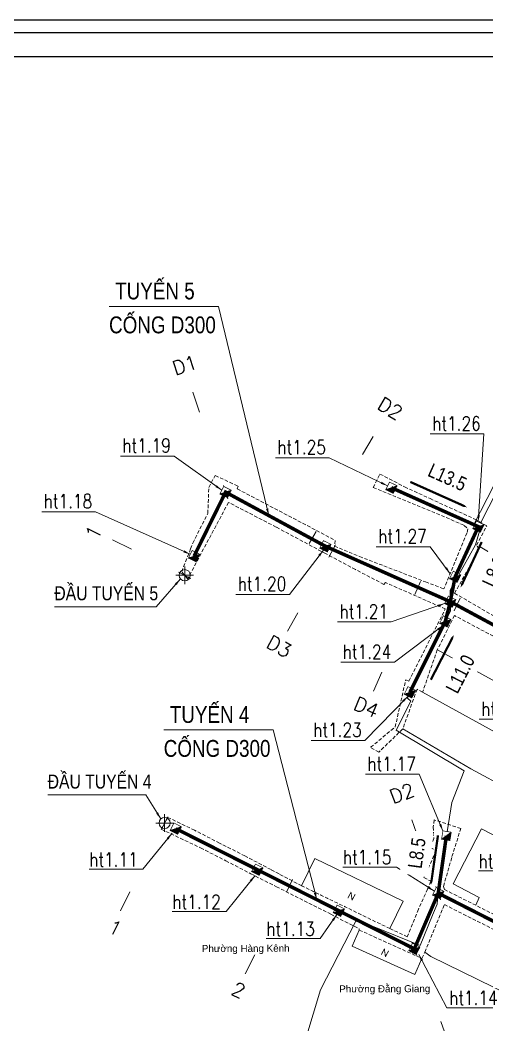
# Model space of a CAD drawing. Header units: metres. Extents: x -225 to 1156, y -96 to 896.
# Drawn here: x 327.7 to 394.1, y 89.4 to 232.4 of the extents above; entities that cross this region are included whole.
import ezdxf

# ---------------------------------------------------------------- set-up
doc = ezdxf.new("R2010")
doc.units = ezdxf.units.M
doc.header["$MEASUREMENT"] = 0
doc.linetypes.add('HIDDEN', pattern=[0.375, 0.25, -0.125])
for name, color, linetype in [('duong', 3, 'Continuous'), ('GHI CHU', 7, 'Continuous'), ('KHUNGTEN', 5, 'Continuous'), ('pntelev', 2, 'Continuous'), ('thep', 2, 'Continuous'), ('TUYEN', 7, 'Continuous')]:
    doc.layers.add(name, color=color, linetype=linetype)
for name, color, linetype, lineweight in [('LC Dim', 8, 'Continuous', 18), ('LC Khac', 4, 'Continuous', 9), ('LC MANH DUT', 35, 'HIDDEN', 5), ('LC Net dam 1', 30, 'Continuous', 30), ('LC Net manh', 239, 'Continuous', 5), ('LC Net thay', 7, 'Continuous', 25), ('LC Text1', 3, 'Continuous', 20), ('LC Text2', 7, 'Continuous', 25), ('Level 10', 7, 'Continuous', 0), ('Level 46', 7, 'Continuous', 0), ('TK ga cong D300', 4, 'Continuous', 25)]:
    doc.layers.add(name, color=color, linetype=linetype, lineweight=lineweight)
doc.styles.add('ghi chu', font='arial.ttf')
doc.styles.add('LC 3', font='vnsimli.shx', dxfattribs={"width": 0.75})
doc.styles.add('Legend', font='calibri.ttf')
doc.styles.add('T2', font='', dxfattribs={"width": 0.8})
doc.styles.add('TENCOC', font='Vnromanc.shx')
doc.styles.get('T2').set_extended_font_data('.VnArialH')
doc.linetypes.add('ZIGZAG', pattern='A,0.0001,-0.2,[131,ltypeshp.shx,S=0.2,R=0,X=-0.2,Y=0],-0.4,[131,ltypeshp.shx,S=0.2,R=180,X=0.2,Y=0],-0.2', length=0.8001)
doc.dimstyles.get("Standard").update_dxf_attribs({"dimtxt": 0.18, "dimasz": 0.18, "dimexe": 0.18, "dimexo": 0.0625, "dimgap": 0.09, "dimtad": 0, "dimtih": 1, "dimtoh": 1, "dimdec": 4, "dimzin": 0, "dimdsep": 46, "dimtxsty": 'Standard', "dimcen": 0.09, "dimadec": 0, "dimazin": 0, "dimtfac": 1, "dimtdec": 4, "dimtofl": 0, "dimtmove": 0, "dimatfit": 3, "dimfxl": 1, "dimtolj": 1, "dimtzin": 0, "dimarcsym": 0})

# ---------------------------------------------------------------- blocks, each defined once
blk = doc.blocks.new('a2')
at = {"layer": 'Defpoints', "flags": 128}
blk.add_lwpolyline([(297, 102.507), (0, 102.507), (0, -102.507), (297, -102.507)], close=True, dxfattribs=at)
at = {"layer": 'KHUNGTEN'}
blk.add_lwpolyline([(295.885, -100.496), (10, -100.496), (10, 101.392), (295.885, 101.392)], close=True, dxfattribs=at)
at = {"layer": 'thep'}
blk.add_lwpolyline([(293.77, -98.381), (12.115, -98.381), (12.115, 99.277), (293.77, 99.277)], close=True, dxfattribs=at)
blk = doc.blocks.new('bu lon')
at = {"layer": 'LC Khac', "color": 9}
for p, q in [((0.786, 0), (-0.786, 0)), ((0, -0.786), (0, 0.786))]:
    blk.add_line(p, q, dxfattribs=at)
at = {"layer": 'LC Khac', "color": 7}
blk.add_circle((0, 0), 0.5, dxfattribs=at)
blk = doc.blocks.new('MM')
at = {"layer": 'LC Khac', "xscale": 2.289702860291335, "yscale": 2.289702860291335, "zscale": 2.289702860291335}
blk.add_blockref('bu lon', (0, 0), dxfattribs=at)
blk = doc.blocks.new('NENHIENTRANG')
at = {"layer": 'duong', "color": 4, "linetype": 'HIDDEN', "lineweight": 0, "ltscale": 2}
for p, q in [((-78.1, 76.05), (-77.18, 77.73)), ((-77.18, 77.73), (-73.92, 76.22)), ((-54.68, 76.03), (-53.73, 77.95)), ((-53.73, 77.95), (-50.21, 76.12)), ((-78.23, 72.35), (-78.1, 76.05)), ((-74.04, 75.83), (-60.09, 68.5)), ((-54.68, 76.03), (-43.61, 71.46)), ((-50.21, 76.12), (-46.59, 74.44)), ((-46.59, 74.44), (-40.11, 71.48)), ((-75.3, 73.91), (-81.11, 63.03)), ((-68.51, 70.4), (-75.3, 73.91)), ((-80.37, 68.12), (-78.23, 72.35)), ((-61.4, 66.58), (-68.51, 70.4)), ((-43.61, 71.46), (-41.73, 70.63)), ((-41.73, 70.63), (-41.21, 70.12)), ((-41.21, 70.12), (-41.35, 69.54)), ((-38.53, 70.58), (-40.11, 71.48)), ((-39.96, 67.8), (-38.53, 70.58)), ((-41.35, 69.54), (-44.61, 61.59)), ((-81.96, 64.05), (-80.68, 67.29)), ((-80.68, 67.29), (-80.37, 68.12)), ((-60.09, 68.5), (-60.2, 67.68)), ((-60.2, 67.68), (-56.65, 66.21)), ((-39.6, 67.23), (-39.96, 67.8)), ((-57.22, 64.35), (-61.4, 66.58)), ((-56.65, 66.21), (-47.25, 62.59)), ((-43.1, 60.97), (-39.6, 67.23)), ((-81.11, 63.03), (-81.96, 64.05)), ((-53.15, 62.24), (-57.22, 64.35)), ((-52.96, 62.5), (-53.15, 62.24)), ((-44.42, 58.74), (-52.96, 62.5)), ((-47.25, 62.59), (-44.61, 61.59)), ((-43.1, 60.97), (-26.65, 51.44)), ((-49.6, 48.47), (-44.42, 58.74)), ((-43.1, 57.8), (-45.57, 52.9)), ((-25.01, 48.12), (-43.1, 57.8)), ((-45.57, 52.9), (-47.66, 46.88)), ((-51.55, 41.93), (-50.06, 48.66)), ((-49.6, 48.47), (-50.06, 48.66)), ((-48.45, 47.3), (-50.48, 41.65)), ((-47.66, 46.88), (-48.45, 47.3)), ((-55.05, 39.04), (-51.55, 41.93)), ((-50.48, 41.65), (-53.89, 38.34)), ((-53.89, 38.34), (-55.05, 39.04)), ((-83.94, 29.06), (-84.88, 27.38)), ((-80.12, 27.23), (-83.94, 29.06)), ((-45.99, 28.7), (-46.14, 27.7)), ((-42.22, 27.49), (-45.99, 28.7)), ((-84.88, 27.38), (-79.26, 24.72)), ((-76.57, 25.39), (-80.12, 27.23)), ((-46.14, 27.7), (-46.07, 26.06)), ((-43.47, 23.48), (-42.22, 27.49)), ((-46.07, 26.06), (-46.56, 24.75)), ((-79.26, 24.72), (-75.69, 22.88)), ((-72.96, 23.57), (-76.57, 25.39)), ((-46.56, 24.75), (-45.72, 24.3)), ((-69.24, 21.62), (-72.96, 23.57)), ((-45.72, 24.3), (-47.46, 20.48)), ((-44.67, 19.24), (-43.47, 23.48)), ((-75.69, 22.88), (-72.12, 21.04)), ((-68.1, 21), (-69.24, 21.62)), ((-72.12, 21.04), (-68.48, 19.19)), ((-64.86, 19.32), (-68.1, 21)), ((-47.46, 20.48), (-46.46, 19.97)), ((-68.48, 19.19), (-64.51, 17.19)), ((-52.32, 13.23), (-64.88, 19.32)), ((-52.32, 13.23), (-64.86, 19.32)), ((-46.94, 18.85), (-48.26, 15.97)), ((-46.46, 19.97), (-46.94, 18.85)), ((-44.52, 18.77), (-44.67, 19.24)), ((-40.07, 16.54), (-44.52, 18.77)), ((-64.51, 17.19), (-60.72, 15.27)), ((-48.26, 15.97), (-49.83, 12.06)), ((-47.34, 9.87), (-44.55, 16.64)), ((-44.55, 16.64), (-29.66, 9.13)), ((-33.37, 13.17), (-40.07, 16.54)), ((-60.72, 15.27), (-56.68, 13.19)), ((-56.68, 13.19), (-56.68, 13.02)), ((-56.68, 13.02), (-47.74, 8.98)), ((-49.83, 12.06), (-52.32, 13.23)), ((-47.74, 8.98), (-47.34, 9.87))]:
    blk.add_line(p, q, dxfattribs=at)
at = {"layer": 'duong', "color": 4, "linetype": 'HIDDEN', "lineweight": 0, "ltscale": 2, "flags": 128}
blk.add_lwpolyline([(-74.04, 75.83), (-73.92, 76.22)], dxfattribs=at)
at = {"layer": 'Level 10', "color": 8, "linetype": 'ByBlock', "lineweight": 13}
for p, q in [((-39.36, 71.05), (-35.89, 77.82)), ((-39.44, 67.59), (-39.6, 67.23)), ((-27.33, 60.2), (-39.44, 67.59)), ((-19.47, 38.54), (-45.55, 52.92)), ((-21.22, 32.32), (-47.66, 46.88)), ((-40.8, 35.99), (-50.48, 41.65)), ((-22.63, 26.13), (-40.8, 35.99)), ((-46.49, 9.25), (-47.34, 9.87)), ((-29.11, 0.73), (-46.49, 9.25))]:
    blk.add_line(p, q, dxfattribs=at)
at = {"layer": 'Level 10', "color": 8, "linetype": 'ByBlock', "lineweight": 0}
for p, q in [((-39.26, 27.44), (-43.29, 19.58)), ((-28.77, 21.94), (-39.26, 27.44)), ((-64.88, 19.32), (-62.99, 23.22)), ((-62.99, 23.22), (-50.43, 17.12)), ((-43.29, 19.58), (-39.59, 17.64)), ((-39.59, 17.64), (-40.07, 16.54)), ((-50.43, 17.12), (-52.32, 13.23)), ((-56.68, 13.02), (-57.7, 10.73)), ((-57.7, 10.73), (-48.77, 6.7)), ((-48.77, 6.7), (-47.74, 8.98))]:
    blk.add_line(p, q, dxfattribs=at)
at = {"layer": 'Level 10', "color": 1, "linetype": 'Continuous', "lineweight": 13, "flags": 128}
blk.add_lwpolyline([(-66.25, -8.88), (-62.21, 4.49), (-57.14, 14.28), (-54.81, 13.59), (-47.98, 10.8), (-46.24, 15.14), (-45.6, 16.72)], dxfattribs=at)
at = {"layer": 'Level 46', "color": 1, "linetype": 'Continuous', "lineweight": 0, "ltscale": 2, "flags": 128}
blk.add_lwpolyline([(-46.24, 15.14), (-45.6, 16.72), (-45.46, 18.94), (-43.51, 31.19), (-41.73, 35.68), (-51.42, 41.48), (-49.31, 45.63), (-49.82, 46.03), (-49.11, 47.71), (-46.22, 53.26), (-43.68, 58.48), (-43.75, 61.41), (-40.14, 67.88), (-39.41, 70.3), (-40.35, 70.78), (-36.55, 78.18)], dxfattribs=at)
at = {"layer": 'GHI CHU', "linetype": 'Continuous', "lineweight": 0, "char_height": 1, "attachment_point": 1}
for s, width, heights, insert, rotation, style in [('N', 2.3141, [0.2], (-57.57, 17.16), 151.4002, 'Legend'), ('\\pt3;Phường Hàng Kênh', 20.9046, [0], (-79.09, 10.89), 0.1761, 'ghi chu'), ('N', 2.3141, [0.2], (-52.82, 9.1), 151.4002, 'Legend'), ('\\pt3;Phường Đằng Giang', 20.9046, [0], (-59.52, 5.14), 0.1761, 'ghi chu')]:
    blk.add_mtext_dynamic_manual_height_columns(s, width=width, gutter_width=1, heights=heights, dxfattribs=dict(at, insert=insert, rotation=rotation, style=style))
blk = doc.blocks.new('GALOAI2')
at = {"linetype": 'Continuous'}
blk.add_wipeout([(-0.6, 0.6), (0.6, 0.6), (0.6, -0.6), (-0.6, -0.6)], dxfattribs=at)
at = {"layer": 'LC Net manh', "linetype": 'Continuous'}
h = blk.add_hatch(dxfattribs=at)
h.set_pattern_fill('ANSI31', color=256, angle=18.7202)
h.set_pattern_definition([(63.720168, (-430.56159, -204.90511), (-0.112080292, 0.05534445), [])])
h.paths.add_polyline_path([(0.6, 0.6), (-0.6, -0.6), (0.6, -0.6)])
at = {"layer": 'TK ga cong D300', "const_width": 0.1}
blk.add_lwpolyline([(-0.6, -0.6), (0.6, -0.6), (0.6, 0.6), (-0.6, 0.6), (-0.6, -0.6), (0.6, 0.6)], dxfattribs=at)
blk = doc.blocks.new('COCTRENTUYEN')
at = {"layer": 'TUYEN', "color": 5, "lineweight": 0}
for p, q in [((-7.65, 250.49), (-6.71, 247.64)), ((18.04, 244.18), (16.5, 241.61)), ((-19.1, 229.48), (-16.41, 228.15)), ((7.29, 219.08), (5.84, 216.46)), ((19.26, 210.64), (18.08, 207.89))]:
    blk.add_line(p, q, dxfattribs=at)
at = {"layer": 'TUYEN', "color": 2, "lineweight": 0}
for p, q in [((-3.3, 237.2), (-2.68, 235.3)), ((9.92, 230.64), (8.89, 228.93)), ((12.67, 228.76), (11.7, 227.01)), ((-9.71, 224.86), (-7.92, 223.97)), ((24.76, 223.52), (23.97, 221.68)), ((30.43, 221.14), (29.54, 219.34)), ((-11.22, 190.04), (-12.12, 188.25)), ((23.51, 189.58), (24.53, 186.76)), ((6.56, 181.08), (5.66, 179.29)), ((-16.62, 179.32), (-17.97, 176.64)), ((26.95, 180.09), (27.63, 178.21)), ((23.54, 172.17), (24.23, 170.29)), ((1.16, 170.36), (-0.19, 167.68)), ((27.65, 160.89), (28.68, 158.07))]:
    blk.add_line(p, q, dxfattribs=at)
at = {"layer": 'LC MANH DUT', "xscale": 0.6987324145411622, "yscale": 0.6987324145411622, "zscale": 0.6987324145411622, "rotation": 359.999216292062}
for p in [(-8.81, 224.42), (-11.67, 189.14)]:
    blk.add_blockref('MM', p, dxfattribs=at)
at = {"layer": 'LC Text2', "style": 'T2', "width": 0.8}
for s, p in [('®Çu tuyÕn 5', (-27.37, 220.85, 0)), ('®Çu tuyÕn 4', (-28.32, 194.04, 0))]:
    blk.add_text(s, height=2, rotation=0.0008, dxfattribs=at).set_placement(p)
at = {"layer": 'TUYEN', "color": 5, "lineweight": 0, "style": 'TENCOC'}
for s, rotation, p in [('D1', 18.1191, (-10.17, 252.85)), ('D2', 329.0354, (18.42, 248.23)), ('1', 63.7887, (-21.27, 229.33)), ('D3', 331.0813, (2.61, 214.24)), ('D4', 336.886, (15.04, 205.38))]:
    blk.add_text(s, height=2, rotation=rotation, dxfattribs=at).set_placement(p)
at = {"layer": 'TUYEN', "color": 2, "lineweight": 0, "style": 'TENCOC'}
for s, rotation, p in [('D2', 19.9039, (20.82, 191.83)), ('1', 333.2602, (-19.93, 173.71)), ('2', 333.2602, (-2.36, 164.86))]:
    blk.add_text(s, height=2, rotation=rotation, dxfattribs=at).set_placement(p)
at = {"layer": 'LC Dim', "lineweight": 0}
for points in [[(-9.42, 223.89), (-12.88, 219.92), (-27.35, 219.92)], [(-12.22, 189.72), (-14.36, 193.16), (-28.3, 193.16)]]:
    blk.add_leader(points, dimstyle='Standard', override={"dimasz": 1, "dimgap": 0.09, "dimtad": 0, "dimdsep": 0, "dimtix": 1, "dimlwd": 0, "dimlwe": 0}, dxfattribs=at)

msp = doc.modelspace()

# ---------------------------------------------------------------- linework, layer by layer
at = {"layer": 'LC Text1', "color": 7, "elevation": 0}
msp.add_lwpolyline([(383.219, 166.693, 0.319, 0.319, 0), (389.326, 163.959, 1.278, 0, 0), (391.3, 163.076, 0, 0, 0)], format="xyseb", dxfattribs=at)

# ---------------------------------------------------------------- block references
at = {"layer": 'LC Net dam 1', "linetype": 'Continuous', "lineweight": 0}
msp.add_blockref('NENHIENTRANG', (432.626, 89.868), dxfattribs=at)
at = {"layer": 'LC Text2', "linetype": 'Continuous', "lineweight": 0}
msp.add_blockref('COCTRENTUYEN', (359.909, -71.013), dxfattribs=at)
at = {"layer": 'pntelev', "linetype": 'Continuous', "lineweight": 0, "xscale": 1.6, "yscale": 1.6, "zscale": 1.6}
msp.add_blockref('a2', (179.02, 68.433), dxfattribs=at)

# ---------------------------------------------------------------- texts
at = {"layer": 'LC Text1', "color": 3, "style": 'LC 3', "width": 0.8}
for s, rotation, p in [('ht1.26', 359.99922, (386.339, 174.018)), ('ht1.19', 359.99922, (342.211, 170.882)), ('ht1.25', 359.99922, (364.298, 170.621)), ('ht1.18', 359.99922, (331.017, 162.955)), ('ht1.27', 359.99922, (378.656, 157.951)), ('ht1.20', 359.99922, (358.651, 151.172)), ('ht1.21', 359.99922, (373.137, 147.257)), ('ht1.24', 359.99922, (373.592, 141.521)), ('ht1.22', 359.99922, (393.322, 133.4)), ('ht1.23', 359.99922, (369.395, 130.391)), ('ht1.17', 359.99922, (377.109, 125.565)), ('ht1.11', 359.99922, (337.502, 111.933)), ('ht1.15', 359.99922, (373.623, 112.249)), ('ht1.16', 359.99922, (392.936, 111.709)), ('ht1.12', 359.99922, (349.331, 105.929)), ('ht1.13', 359.99922, (362.715, 102.059)), ('ht1.14', 0.00078, (388.753, 92.22))]:
    msp.add_text(s, height=1.9947, rotation=rotation, dxfattribs=at).set_placement(p)
at = {"layer": 'LC Text2', "style": 'T2', "width": 0.8}
for s, p in [('tuyÕn 5', (341.194, 192.676)), ('cèng d300', (340.324, 187.85)), ('tuyÕn 4', (348.978, 132.375)), ('cèng d300', (348.108, 127.549))]:
    msp.add_text(s, height=2.4, rotation=0, dxfattribs=at).set_placement(p)

# ---------------------------------------------------------------- leaders
at = {"layer": 'LC Net thay', "linetype": 'Continuous'}
for points in [[(406.878, 139.288), (400.696, 132.899), (393.045, 132.899)], [(400.84, 101.876), (400.584, 111.323), (392.933, 111.323)]]:
    msp.add_leader(points, dimstyle='Standard', override={"dimtxt": 0.5, "dimasz": 1, "dimgap": 0.09, "dimtad": 0, "dimdec": 2, "dimdsep": 0, "dimtdec": 2, "dimtix": 1, "dimlwd": 0, "dimlwe": 0}, dxfattribs=at)

# ---------------------------------------------------------------- next in the draw order: block references
at = {"layer": 'LC Net dam 1', "linetype": 'Continuous'}
for p, rotation in [((356.921, 165.239), 333.7887338874639), ((380.532, 165.865), 333.7887338874639), ((392.916, 160.321), 333.7887338874639), ((371.129, 157.532), 333.7887338874639), ((352.434, 156.124), 333.7887338874639), ((389.606, 153.175), 333.7887338874639), ((388.915, 149.639), 333.7887338874639), ((388.204, 146.823), 333.7887338874639), ((383.161, 136.738), 333.7887338874639), ((349.828, 117.328), 333.2601689759512), ((388.362, 116.319), 350.9553334652744), ((361.438, 111.479), 333.2601689759512), ((387.198, 108.136), 333.2601689759512), ((373.048, 105.63), 333.2601689759512), ((383.795, 100.215), 333.2601689759512)]:
    msp.add_blockref('GALOAI2', p, dxfattribs=dict(at, rotation=rotation))

# ---------------------------------------------------------------- next in the draw order: linework, layer by layer
at = {"layer": 'LC Text1', "color": 7, "elevation": 0}
for points in [[(393.388, 158.143, 0.319, 0.319, 0), (391.294, 153.623, 1.278, 0, 0), (390.386, 151.661, 0, 0, 0)], [(386.15, 138.532, 0.319, 0.319, 0), (388.426, 142.962, 1.278, 0, 0), (389.414, 144.886, 0, 0, 0)], [(387.161, 116.379, 0.319, 0.319, 0), (386.46, 111.448, 1.278, 0, 0), (386.156, 109.308, 0, 0, 0)]]:
    msp.add_lwpolyline(points, format="xyseb", dxfattribs=at)
at = {"layer": 'TK ga cong D300', "linetype": 'ZIGZAG', "ltscale": 1.5, "const_width": 0.5}
for points in [[(383.161, 136.738), (388.204, 146.823), (388.915, 149.639), (389.606, 153.175), (392.916, 160.321), (380.532, 165.865)], [(352.434, 156.124), (356.921, 165.239), (371.129, 157.532), (388.915, 149.639), (407.143, 139.827), (418.669, 132.571)], [(349.828, 117.328), (361.438, 111.479), (373.048, 105.63), (383.795, 100.215), (387.198, 108.136), (400.57, 101.34), (407.626, 98.195)], [(388.362, 116.319), (387.198, 108.136)]]:
    msp.add_lwpolyline(points, dxfattribs=at)

# ---------------------------------------------------------------- next in the draw order: leaders
at = {"layer": 'LC Net thay', "linetype": 'Continuous'}
for points in [[(363.072, 161.903), (355.903, 191.671), (340.335, 191.671)], [(392.899, 160.998), (393.713, 173.518), (386.061, 173.518)], [(356.383, 165.504), (349.585, 170.381), (341.934, 170.381)], [(379.993, 166.13), (371.672, 170.12), (364.021, 170.12)], [(351.895, 156.389), (338.391, 162.454), (330.739, 162.454)], [(388.907, 153.628), (386.03, 157.451), (378.379, 157.451)], [(370.864, 156.994), (366.025, 150.672), (358.374, 150.672)], [(388.112, 149.366), (380.511, 146.756), (372.86, 146.756)], [(387.942, 146.284), (380.966, 141.021), (373.315, 141.021)], [(382.896, 136.199), (376.769, 129.891), (369.118, 129.891)], [(369.895, 107.218), (363.687, 131.371), (348.119, 131.371)], [(387.863, 117.006), (384.483, 125.065), (376.832, 125.065)], [(349.292, 116.669), (345.15, 111.547), (337.499, 111.547)], [(386.662, 108.406), (381.271, 111.863), (373.62, 111.863)], [(361.12, 110.665), (356.979, 105.543), (349.327, 105.543)], [(372.778, 105.094), (370.363, 101.673), (362.712, 101.673)], [(384.429, 99.415), (388.4, 91.834), (396.051, 91.834)]]:
    msp.add_leader(points, dimstyle='Standard', override={"dimtxt": 0.5, "dimasz": 1, "dimgap": 0.09, "dimtad": 0, "dimdec": 2, "dimdsep": 0, "dimtdec": 2, "dimtix": 1, "dimlwd": 0, "dimlwe": 0}, dxfattribs=at)

# ---------------------------------------------------------------- next in the draw order: texts
at = {"layer": 'LC Text2', "linetype": 'Continuous', "char_height": 2, "style": 'T2', "bg_fill": 3, "box_fill_scale": 1.5, "bg_fill_color": 256, "bg_fill_transparency": 0}
for s, insert, width, attachment_point, rotation in [('l13.5', (386.368, 169.419), 5.37433, 1, 335.88381), ('l8.0', (393.356, 152.368), 4.28085, 1, 65.14482), ('l11.0', (390.714, 142.291), 4.28085, 3, 62.81611), ('l8.5', (382.836, 111.829), 4.28085, 1, 81.90633)]:
    msp.add_mtext(s, dxfattribs=dict(at, insert=insert, width=width, attachment_point=attachment_point, rotation=rotation))

doc.saveas('drawing.dxf')
